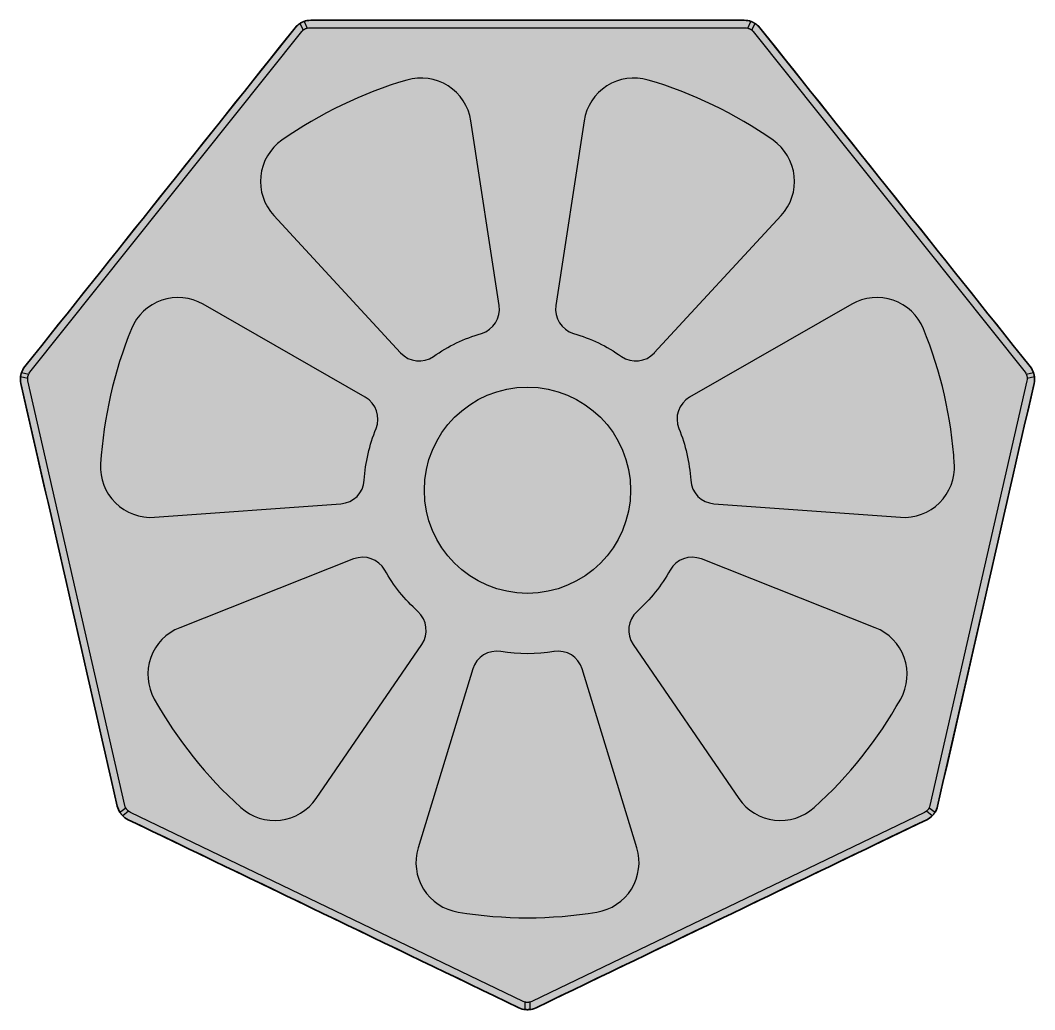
# Model space of a CAD drawing. Header units: millimetres. Extents: x 0 to 635, y -345 to 302.
# Drawn here: x 39.5 to 241.1, y -345.3 to -148.5 of the extents above; entities that cross this region are included whole.
import ezdxf

# ---------------------------------------------------------------- set-up
doc = ezdxf.new("R2010")
doc.units = ezdxf.units.MM
doc.layers.add('Blocks', color=7, linetype='Continuous')
doc.layers.add('Blocks$Fill', color=7, linetype='Continuous', true_color=0xffffff)
doc.layers.add('Blocks$Inner', color=7, linetype='Continuous', lineweight=25, true_color=0x007f00)
doc.layers.add('Blocks$Outline', color=7, linetype='Continuous', lineweight=35, true_color=0xff3f3f)

# ---------------------------------------------------------------- blocks, each defined once
blk = doc.blocks.new('Arcs Shade Top')
at = {"layer": 'Blocks$Fill'}
blk.add_hatch(color=256, dxfattribs=at).paths.add_polyline_path([(245.37, -101.8), (245.35, -101.67), (245.33, -101.56), (245.32, -101.48), (245.3, -101.36), (245.27, -101.25), (245.25, -101.17), (245.21, -101.06), (245.17, -100.93), (245.13, -100.81), (245.1, -100.74), (245.07, -100.68), (245.04, -100.61), (245.01, -100.54), (244.98, -100.47), (244.94, -100.39), (244.9, -100.32), (244.85, -100.24), (244.81, -100.16), (244.76, -100.08), (244.7, -100), (244.65, -99.92), (244.59, -99.84), (244.52, -99.76), (190.81, -32.4), (190.74, -32.32), (190.68, -32.25), (190.61, -32.17), (190.55, -32.1), (190.48, -32.04), (190.41, -31.97), (190.35, -31.91), (190.28, -31.86), (190.22, -31.81), (190.16, -31.75), (190.1, -31.71), (190.04, -31.66), (189.98, -31.62), (189.92, -31.58), (189.81, -31.51), (189.7, -31.44), (189.6, -31.39), (189.52, -31.35), (189.42, -31.29), (189.31, -31.25), (189.24, -31.21), (189.13, -31.17), (189.01, -31.12), (188.88, -31.08), (188.82, -31.06), (188.75, -31.04), (188.67, -31.02), (188.6, -31), (188.52, -30.99), (188.44, -30.97), (188.35, -30.95), (188.27, -30.94), (188.18, -30.93), (188.08, -30.92), (187.99, -30.91), (187.89, -30.9), (187.79, -30.9), (187.68, -30.9), (101.54, -30.9), (101.43, -30.9), (101.33, -30.9), (101.23, -30.91), (101.13, -30.92), (101.04, -30.93), (100.95, -30.94), (100.86, -30.95), (100.78, -30.97), (100.7, -30.99), (100.62, -31), (100.55, -31.02), (100.47, -31.04), (100.4, -31.06), (100.34, -31.08), (100.21, -31.12), (100.09, -31.17), (99.98, -31.21), (99.91, -31.25), (99.8, -31.29), (99.7, -31.35), (99.62, -31.39), (99.52, -31.44), (99.41, -31.51), (99.3, -31.58), (99.24, -31.62), (99.18, -31.66), (99.12, -31.71), (99.06, -31.75), (99, -31.81), (98.93, -31.86), (98.87, -31.91), (98.81, -31.97), (98.74, -32.04), (98.67, -32.1), (98.61, -32.17), (98.54, -32.25), (98.47, -32.32), (98.41, -32.4), (44.7, -99.76), (44.63, -99.84), (44.57, -99.92), (44.51, -100), (44.46, -100.08), (44.41, -100.16), (44.37, -100.24), (44.32, -100.32), (44.28, -100.39), (44.24, -100.47), (44.21, -100.54), (44.18, -100.61), (44.15, -100.68), (44.12, -100.74), (44.09, -100.81), (44.05, -100.93), (44.01, -101.06), (43.97, -101.17), (43.95, -101.25), (43.92, -101.36), (43.9, -101.48), (43.88, -101.56), (43.87, -101.67), (43.85, -101.8), (43.84, -101.93), (43.83, -102), (43.83, -102.07), (43.82, -102.15), (43.82, -102.23), (43.82, -102.31), (43.83, -102.39), (43.83, -102.47), (43.83, -102.56), (43.84, -102.65), (43.85, -102.75), (43.87, -102.84), (43.88, -102.94), (43.9, -103.04), (43.92, -103.14), (63.09, -187.13), (63.12, -187.23), (63.14, -187.33), (63.17, -187.42), (63.2, -187.52), (63.23, -187.6), (63.26, -187.69), (63.3, -187.77), (63.33, -187.85), (63.36, -187.92), (63.4, -188), (63.43, -188.07), (63.47, -188.13), (63.5, -188.2), (63.54, -188.26), (63.61, -188.37), (63.68, -188.48), (63.74, -188.57), (63.79, -188.64), (63.87, -188.73), (63.94, -188.82), (64, -188.89), (64.07, -188.97), (64.16, -189.06), (64.26, -189.16), (64.31, -189.2), (64.36, -189.25), (64.42, -189.3), (64.48, -189.35), (64.54, -189.4), (64.61, -189.45), (64.68, -189.5), (64.75, -189.55), (64.83, -189.6), (64.91, -189.65), (64.99, -189.7), (65.07, -189.75), (65.16, -189.8), (65.26, -189.84), (142.87, -227.22), (142.97, -227.26), (143.06, -227.31), (143.15, -227.34), (143.24, -227.38), (143.33, -227.41), (143.42, -227.44), (143.5, -227.46), (143.58, -227.48), (143.67, -227.5), (143.74, -227.52), (143.82, -227.54), (143.89, -227.55), (143.97, -227.56), (144.03, -227.58), (144.16, -227.59), (144.29, -227.6), (144.41, -227.61), (144.49, -227.61), (144.61, -227.62), (144.73, -227.61), (144.81, -227.61), (144.92, -227.6), (145.05, -227.59), (145.18, -227.58), (145.25, -227.56), (145.33, -227.55), (145.4, -227.54), (145.48, -227.52), (145.55, -227.5), (145.63, -227.48), (145.72, -227.46), (145.8, -227.44), (145.89, -227.41), (145.98, -227.38), (146.07, -227.34), (146.16, -227.31), (146.25, -227.26), (146.34, -227.22), (223.96, -189.84), (224.05, -189.8), (224.14, -189.75), (224.23, -189.7), (224.31, -189.65), (224.39, -189.6), (224.47, -189.55), (224.54, -189.5), (224.61, -189.45), (224.68, -189.4), (224.74, -189.35), (224.8, -189.3), (224.86, -189.25), (224.91, -189.2), (224.96, -189.16), (225.06, -189.06), (225.15, -188.97), (225.22, -188.89), (225.28, -188.82), (225.35, -188.73), (225.42, -188.64), (225.47, -188.57), (225.54, -188.48), (225.61, -188.37), (225.68, -188.26), (225.71, -188.2), (225.75, -188.13), (225.78, -188.07), (225.82, -188), (225.85, -187.92), (225.89, -187.85), (225.92, -187.77), (225.95, -187.69), (225.99, -187.6), (226.02, -187.52), (226.05, -187.42), (226.07, -187.33), (226.1, -187.23), (226.13, -187.13), (245.29, -103.14), (245.32, -103.04), (245.34, -102.94), (245.35, -102.84), (245.36, -102.75), (245.38, -102.65), (245.38, -102.56), (245.39, -102.47), (245.39, -102.39), (245.4, -102.31), (245.4, -102.23), (245.39, -102.15), (245.39, -102.07), (245.39, -102), (245.38, -101.93)], flags=0)
at = {"layer": 'Blocks$Inner'}
for p, q in [((100.05, -32.83), (99.41, -31.51)), ((100.21, -31.12), (100.84, -32.45)), ((187.68, -30.9), (101.54, -30.9)), ((188.38, -32.45), (189.01, -31.12)), ((189.81, -31.51), (189.17, -32.83)), ((98.41, -32.4), (44.7, -99.76)), ((45.72, -100.88), (99.73, -33.15)), ((101.29, -32.4), (187.92, -32.4)), ((189.49, -33.15), (243.5, -100.88)), ((244.52, -99.76), (190.81, -32.4)), ((138.98, -87.61), (133.35, -50.87)), ((155.87, -50.87), (150.24, -87.61)), ((94.19, -69.73), (119.4, -97.03)), ((169.82, -97.03), (195.03, -69.73)), ((112.38, -105.84), (80.14, -87.34)), ((209.07, -87.34), (176.84, -105.84)), ((45.28, -102.12), (43.85, -101.8)), ((44.05, -100.93), (45.48, -101.27)), ((64.61, -187.03), (45.33, -102.57)), ((243.89, -102.57), (224.61, -187.03)), ((243.74, -101.27), (245.17, -100.93)), ((245.37, -101.8), (243.94, -102.12)), ((43.92, -103.14), (63.09, -187.13)), ((226.13, -187.13), (245.29, -103.14)), ((70.47, -129.71), (107.54, -127.03)), ((181.68, -127.03), (218.75, -129.71)), ((110.05, -138.01), (75.49, -151.67)), ((213.73, -151.67), (179.17, -138.01)), ((102.58, -185.65), (123.6, -155)), ((165.62, -155), (186.63, -185.65)), ((133.74, -159.88), (122.88, -195.42)), ((166.34, -195.42), (155.48, -159.88)), ((63.61, -188.37), (64.76, -187.46)), ((224.46, -187.46), (225.61, -188.37)), ((65.31, -188.14), (64.16, -189.06)), ((143.74, -225.97), (65.69, -188.39)), ((223.53, -188.39), (145.48, -225.97)), ((225.06, -189.06), (223.91, -188.14)), ((65.26, -189.84), (142.87, -227.22)), ((146.34, -227.22), (223.96, -189.84)), ((144.16, -227.59), (144.17, -226.12)), ((145.05, -226.12), (145.05, -227.59))]:
    blk.add_line(p, q, dxfattribs=at)
blk.add_circle((144.61, -124.34), 20.5, dxfattribs=at)
for centre, radius, start, end in [((144.61, -124.34), 85, 106.3765, 125.052), ((123.46, -52.38), 10, 8.7143, 106.3765), ((165.76, -52.38), 10, 73.6235, 171.2857), ((144.61, -124.34), 85, 54.948, 73.6235), ((101.54, -62.94), 10, 125.052, 222.7143), ((187.68, -62.94), 10, 317.2857, 54.948), ((75.17, -96.01), 10, 60.1429, 157.8051), ((214.05, -96.01), 10, 22.1949, 119.8571), ((134.04, -88.36), 5, 286.3765, 8.7143), ((155.18, -88.36), 5, 171.2857, 253.6235), ((144.61, -124.34), 85, 157.8051, 176.4806), ((144.61, -124.34), 85, 3.5194, 22.1949), ((123.07, -93.64), 5, 222.7143, 305.052), ((166.15, -93.64), 5, 234.948, 317.2857), ((109.89, -110.18), 5, 337.8051, 60.1429), ((179.33, -110.18), 5, 119.8571, 202.1949), ((69.75, -119.74), 10, 176.4806, 274.1429), ((219.47, -119.74), 10, 265.8571, 3.5194), ((107.18, -122.04), 5, 274.1429, 356.4806), ((182.04, -122.04), 5, 183.5194, 265.8571), ((111.89, -142.66), 5, 29.2337, 111.5714), ((177.33, -142.66), 5, 68.4286, 150.7663), ((119.47, -152.17), 5, 325.5714, 47.9092), ((169.75, -152.17), 5, 132.0908, 214.4286), ((79.16, -160.97), 10, 111.5714, 209.2337), ((210.06, -160.97), 10, 330.7663, 68.4286), ((138.52, -161.34), 5, 80.6623, 163), ((150.69, -161.34), 5, 17, 99.3377), ((144.61, -124.34), 85, 209.2337, 227.9092), ((144.61, -124.34), 85, 312.0908, 330.7663), ((94.34, -180), 10, 227.9092, 325.5714), ((194.88, -180), 10, 214.4286, 312.0908), ((132.44, -198.35), 10, 163, 260.6623), ((156.78, -198.35), 10, 279.3377, 17), ((144.61, -124.34), 85, 260.6623, 279.3377)]:
    blk.add_arc(centre, radius, start, end, dxfattribs=at)
at = {"layer": 'Blocks$Inner', "extrusion": (0, 0, -1)}
for start, end in [(54.948, 73.6235), (106.3765, 125.052), (3.5194, 22.1949), (157.8051, 176.4806), (312.0908, 330.7663), (209.2337, 227.9092), (260.6623, 279.3377)]:
    blk.add_arc((-144.61, -124.34), 32.5, start, end, dxfattribs=at)
at = {"layer": 'Blocks$Inner'}
for points in [[(99.41, -31.51), (99.13, -31.69), (98.76, -31.96), (98.41, -32.4)], [(101.54, -30.9), (100.97, -30.9), (100.53, -31.01), (100.21, -31.12)], [(189.01, -31.12), (188.69, -31.01), (188.25, -30.9), (187.68, -30.9)], [(190.81, -32.4), (190.46, -31.96), (190.09, -31.69), (189.81, -31.51)], [(99.73, -33.15), (99.83, -33.02), (99.94, -32.92), (100.05, -32.83)], [(100.84, -32.45), (100.98, -32.42), (101.13, -32.4), (101.29, -32.4)], [(187.92, -32.4), (188.09, -32.4), (188.24, -32.42), (188.38, -32.45)], [(189.17, -32.83), (189.28, -32.92), (189.39, -33.02), (189.49, -33.15)], [(44.7, -99.76), (44.34, -100.2), (44.16, -100.62), (44.05, -100.93)], [(245.17, -100.93), (245.06, -100.62), (244.88, -100.2), (244.52, -99.76)], [(43.85, -101.8), (43.81, -102.13), (43.8, -102.59), (43.92, -103.14)], [(45.33, -102.57), (45.3, -102.41), (45.28, -102.26), (45.28, -102.12)], [(45.48, -101.27), (45.54, -101.14), (45.62, -101.01), (45.72, -100.88)], [(243.5, -100.88), (243.6, -101.01), (243.68, -101.14), (243.74, -101.27)], [(243.94, -102.12), (243.94, -102.26), (243.92, -102.41), (243.89, -102.57)], [(245.29, -103.14), (245.42, -102.59), (245.41, -102.13), (245.37, -101.8)], [(63.09, -187.13), (63.22, -187.68), (63.43, -188.08), (63.61, -188.37)], [(64.76, -187.46), (64.7, -187.33), (64.65, -187.19), (64.61, -187.03)], [(224.61, -187.03), (224.57, -187.19), (224.52, -187.33), (224.46, -187.46)], [(225.61, -188.37), (225.79, -188.08), (226, -187.68), (226.13, -187.13)], [(64.16, -189.06), (64.4, -189.3), (64.75, -189.6), (65.26, -189.84)], [(65.69, -188.39), (65.55, -188.32), (65.42, -188.23), (65.31, -188.14)], [(223.91, -188.14), (223.8, -188.23), (223.67, -188.32), (223.53, -188.39)], [(223.96, -189.84), (224.47, -189.6), (224.82, -189.3), (225.06, -189.06)], [(142.87, -227.22), (143.38, -227.47), (143.83, -227.55), (144.16, -227.59)], [(144.17, -226.12), (144.03, -226.09), (143.89, -226.04), (143.74, -225.97)], [(145.48, -225.97), (145.33, -226.04), (145.19, -226.09), (145.05, -226.12)], [(145.05, -227.59), (145.39, -227.55), (145.84, -227.47), (146.34, -227.22)]]:
    blk.add_open_spline(points, degree=3, dxfattribs=at)
for points, knots in [([(100.21, -31.12), (100.18, -31.13), (100.15, -31.15), (100.06, -31.18), (100.03, -31.19), (99.96, -31.22), (99.94, -31.23), (99.88, -31.26), (99.84, -31.28), (99.76, -31.31), (99.73, -31.33), (99.67, -31.36), (99.64, -31.37), (99.58, -31.41), (99.55, -31.43), (99.47, -31.47), (99.44, -31.49), (99.41, -31.51)], [625.031821, 625.031821, 625.031821, 625.031821, 625.281821, 625.281821, 625.406821, 625.406821, 625.469321, 625.469321, 625.531821, 625.531821, 625.594321, 625.594321, 625.656821, 625.656821, 625.781821, 625.781821, 626.031821, 626.031821, 626.031821, 626.031821]), ([(189.81, -31.51), (189.78, -31.49), (189.75, -31.47), (189.67, -31.43), (189.64, -31.41), (189.58, -31.38), (189.55, -31.36), (189.49, -31.33), (189.46, -31.31), (189.38, -31.28), (189.34, -31.26), (189.28, -31.23), (189.26, -31.22), (189.19, -31.19), (189.16, -31.18), (189.07, -31.15), (189.04, -31.13), (189.01, -31.12)], [535.884418, 535.884418, 535.884418, 535.884418, 536.134418, 536.134418, 536.259418, 536.259418, 536.321918, 536.321918, 536.384418, 536.384418, 536.446918, 536.446918, 536.509418, 536.509418, 536.634418, 536.634418, 536.884418, 536.884418, 536.884418, 536.884418]), ([(100.05, -32.83), (100.08, -32.81), (100.11, -32.78), (100.19, -32.73), (100.22, -32.71), (100.29, -32.67), (100.31, -32.66), (100.36, -32.63), (100.39, -32.61), (100.49, -32.57), (100.55, -32.54), (100.64, -32.51), (100.67, -32.5), (100.77, -32.47), (100.81, -32.46), (100.84, -32.45)], [538.773866, 538.773866, 538.773866, 538.773866, 539.023866, 539.023866, 539.148866, 539.148866, 539.211366, 539.211366, 539.273866, 539.273866, 539.398866, 539.398866, 539.523866, 539.523866, 539.773866, 539.773866, 539.773866, 539.773866]), ([(188.38, -32.45), (188.41, -32.46), (188.45, -32.47), (188.54, -32.5), (188.58, -32.51), (188.65, -32.53), (188.67, -32.54), (188.73, -32.57), (188.76, -32.58), (188.85, -32.63), (188.91, -32.66), (188.99, -32.71), (189.02, -32.73), (189.1, -32.78), (189.14, -32.81), (189.17, -32.83)], [628.402844, 628.402844, 628.402844, 628.402844, 628.652844, 628.652844, 628.777844, 628.777844, 628.840344, 628.840344, 628.902844, 628.902844, 629.027844, 629.027844, 629.152844, 629.152844, 629.402844, 629.402844, 629.402844, 629.402844]), ([(44.05, -100.93), (44.04, -100.96), (44.02, -101), (44, -101.09), (43.99, -101.12), (43.97, -101.19), (43.96, -101.21), (43.94, -101.28), (43.93, -101.32), (43.91, -101.4), (43.91, -101.44), (43.89, -101.51), (43.89, -101.53), (43.88, -101.61), (43.87, -101.64), (43.86, -101.73), (43.85, -101.77), (43.85, -101.8)], [714.179224, 714.179224, 714.179224, 714.179224, 714.429224, 714.429224, 714.554224, 714.554224, 714.616724, 714.616724, 714.679224, 714.679224, 714.741724, 714.741724, 714.804224, 714.804224, 714.929224, 714.929224, 715.179224, 715.179224, 715.179224, 715.179224]), ([(45.28, -102.12), (45.28, -102.09), (45.28, -102.04), (45.29, -101.95), (45.29, -101.91), (45.31, -101.81), (45.32, -101.75), (45.35, -101.62), (45.37, -101.56), (45.4, -101.46), (45.41, -101.43), (45.44, -101.34), (45.46, -101.3), (45.48, -101.27)], [449.144888, 449.144888, 449.144888, 449.144888, 449.394888, 449.394888, 449.519888, 449.519888, 449.644888, 449.644888, 449.769888, 449.769888, 449.894888, 449.894888, 450.144888, 450.144888, 450.144888, 450.144888]), ([(243.74, -101.27), (243.76, -101.3), (243.77, -101.33), (243.81, -101.43), (243.82, -101.46), (243.85, -101.55), (243.87, -101.61), (243.9, -101.75), (243.91, -101.81), (243.92, -101.91), (243.93, -101.95), (243.94, -102.04), (243.94, -102.09), (243.94, -102.12)], [90.628978, 90.628978, 90.628978, 90.628978, 90.878978, 90.878978, 91.003978, 91.003978, 91.128978, 91.128978, 91.253978, 91.253978, 91.378978, 91.378978, 91.628978, 91.628978, 91.628978, 91.628978]), ([(245.37, -101.8), (245.37, -101.77), (245.36, -101.73), (245.35, -101.64), (245.34, -101.61), (245.33, -101.54), (245.33, -101.51), (245.31, -101.44), (245.3, -101.4), (245.29, -101.32), (245.28, -101.28), (245.26, -101.22), (245.25, -101.19), (245.23, -101.12), (245.22, -101.09), (245.19, -101), (245.18, -100.96), (245.17, -100.93)], [446.737015, 446.737015, 446.737015, 446.737015, 446.987015, 446.987015, 447.112015, 447.112015, 447.174515, 447.174515, 447.237015, 447.237015, 447.299515, 447.299515, 447.362015, 447.362015, 447.487015, 447.487015, 447.737015, 447.737015, 447.737015, 447.737015]), ([(65.31, -188.14), (65.28, -188.12), (65.25, -188.1), (65.18, -188.03), (65.15, -188), (65.1, -187.95), (65.08, -187.93), (65.04, -187.89), (65.02, -187.86), (64.95, -187.78), (64.92, -187.73), (64.86, -187.65), (64.84, -187.61), (64.79, -187.53), (64.77, -187.49), (64.76, -187.46)], [359.515911, 359.515911, 359.515911, 359.515911, 359.765911, 359.765911, 359.890911, 359.890911, 359.953411, 359.953411, 360.015911, 360.015911, 360.140911, 360.140911, 360.265911, 360.265911, 360.515911, 360.515911, 360.515911, 360.515911]), ([(224.46, -187.46), (224.44, -187.49), (224.42, -187.53), (224.38, -187.61), (224.36, -187.64), (224.3, -187.72), (224.27, -187.78), (224.18, -187.88), (224.14, -187.93), (224.07, -188), (224.04, -188.03), (223.97, -188.1), (223.94, -188.12), (223.91, -188.14)], [180.257955, 180.257955, 180.257955, 180.257955, 180.507955, 180.507955, 180.632955, 180.632955, 180.757955, 180.757955, 180.882955, 180.882955, 181.007955, 181.007955, 181.257955, 181.257955, 181.257955, 181.257955]), ([(63.61, -188.37), (63.62, -188.39), (63.65, -188.43), (63.7, -188.5), (63.72, -188.53), (63.76, -188.59), (63.77, -188.61), (63.81, -188.67), (63.84, -188.7), (63.89, -188.77), (63.92, -188.8), (63.96, -188.85), (63.98, -188.87), (64.03, -188.92), (64.05, -188.95), (64.11, -189.02), (64.14, -189.04), (64.16, -189.06)], [803.326627, 803.326627, 803.326627, 803.326627, 803.576627, 803.576627, 803.701627, 803.701627, 803.764127, 803.764127, 803.826627, 803.826627, 803.889127, 803.889127, 803.951627, 803.951627, 804.076627, 804.076627, 804.326627, 804.326627, 804.326627, 804.326627]), ([(225.06, -189.06), (225.08, -189.04), (225.11, -189.02), (225.17, -188.95), (225.19, -188.92), (225.24, -188.87), (225.26, -188.85), (225.3, -188.8), (225.33, -188.77), (225.38, -188.7), (225.4, -188.67), (225.44, -188.61), (225.46, -188.59), (225.5, -188.53), (225.52, -188.5), (225.57, -188.43), (225.59, -188.39), (225.61, -188.37)], [981.621434, 981.621434, 981.621434, 981.621434, 981.871434, 981.871434, 981.996434, 981.996434, 982.058934, 982.058934, 982.121434, 982.121434, 982.183934, 982.183934, 982.246434, 982.246434, 982.371434, 982.371434, 982.621434, 982.621434, 982.621434, 982.621434]), ([(144.16, -227.59), (144.19, -227.6), (144.23, -227.6), (144.32, -227.61), (144.36, -227.61), (144.43, -227.61), (144.46, -227.61), (144.52, -227.62), (144.56, -227.62), (144.65, -227.62), (144.69, -227.62), (144.76, -227.61), (144.79, -227.61), (144.86, -227.61), (144.89, -227.61), (144.98, -227.6), (145.02, -227.6), (145.05, -227.59)], [892.47403, 892.47403, 892.47403, 892.47403, 892.72403, 892.72403, 892.84903, 892.84903, 892.91153, 892.91153, 892.97403, 892.97403, 893.03653, 893.03653, 893.09903, 893.09903, 893.22403, 893.22403, 893.47403, 893.47403, 893.47403, 893.47403]), ([(145.05, -226.12), (145.02, -226.13), (144.97, -226.14), (144.88, -226.15), (144.84, -226.16), (144.77, -226.17), (144.74, -226.17), (144.68, -226.17), (144.65, -226.17), (144.54, -226.17), (144.48, -226.17), (144.38, -226.16), (144.34, -226.15), (144.25, -226.14), (144.2, -226.13), (144.17, -226.12)], [269.886933, 269.886933, 269.886933, 269.886933, 270.136933, 270.136933, 270.261933, 270.261933, 270.324433, 270.324433, 270.386933, 270.386933, 270.511933, 270.511933, 270.636933, 270.636933, 270.886933, 270.886933, 270.886933, 270.886933])]:
    blk.add_open_spline(points, degree=3, knots=knots, dxfattribs=at)
at = {"layer": 'Blocks$Outline'}
blk.add_open_spline([(245.37, -101.8), (245.37, -101.77), (245.36, -101.73), (245.35, -101.64), (245.34, -101.61), (245.33, -101.54), (245.33, -101.51), (245.31, -101.44), (245.3, -101.4), (245.29, -101.32), (245.28, -101.28), (245.26, -101.22), (245.25, -101.19), (245.23, -101.12), (245.22, -101.09), (245.19, -101), (245.18, -100.96), (245.17, -100.93), (245.06, -100.62), (244.88, -100.2), (244.52, -99.76), (226.62, -77.31), (208.71, -54.86), (190.81, -32.4), (190.46, -31.96), (190.09, -31.69), (189.81, -31.51), (189.78, -31.49), (189.75, -31.47), (189.67, -31.43), (189.64, -31.41), (189.58, -31.38), (189.55, -31.36), (189.49, -31.33), (189.46, -31.31), (189.38, -31.28), (189.34, -31.26), (189.28, -31.23), (189.26, -31.22), (189.19, -31.19), (189.16, -31.18), (189.07, -31.15), (189.04, -31.13), (189.01, -31.12), (188.69, -31.01), (188.25, -30.9), (187.68, -30.9), (158.97, -30.9), (130.25, -30.9), (101.54, -30.9), (100.97, -30.9), (100.53, -31.01), (100.21, -31.12), (100.18, -31.13), (100.15, -31.15), (100.06, -31.18), (100.03, -31.19), (99.96, -31.22), (99.94, -31.23), (99.88, -31.26), (99.84, -31.28), (99.76, -31.31), (99.73, -31.33), (99.67, -31.36), (99.64, -31.37), (99.58, -31.41), (99.55, -31.43), (99.47, -31.47), (99.44, -31.49), (99.41, -31.51), (99.13, -31.69), (98.76, -31.96), (98.41, -32.4), (80.5, -54.86), (62.6, -77.31), (44.7, -99.76), (44.34, -100.2), (44.16, -100.62), (44.05, -100.93), (44.04, -100.96), (44.02, -101), (44, -101.09), (43.99, -101.12), (43.97, -101.19), (43.96, -101.21), (43.94, -101.28), (43.93, -101.32), (43.91, -101.4), (43.91, -101.44), (43.89, -101.51), (43.89, -101.53), (43.88, -101.61), (43.87, -101.64), (43.86, -101.73), (43.85, -101.77), (43.85, -101.8), (43.81, -102.13), (43.8, -102.59), (43.92, -103.14), (50.31, -131.14), (56.7, -159.13), (63.09, -187.13), (63.22, -187.68), (63.43, -188.08), (63.61, -188.37), (63.62, -188.39), (63.65, -188.43), (63.7, -188.5), (63.72, -188.53), (63.76, -188.59), (63.77, -188.61), (63.81, -188.67), (63.84, -188.7), (63.89, -188.77), (63.92, -188.8), (63.96, -188.85), (63.98, -188.87), (64.03, -188.92), (64.05, -188.95), (64.11, -189.02), (64.14, -189.04), (64.16, -189.06), (64.4, -189.3), (64.75, -189.6), (65.26, -189.84), (91.13, -202.3), (117, -214.76), (142.87, -227.22), (143.38, -227.47), (143.83, -227.55), (144.16, -227.59), (144.19, -227.6), (144.23, -227.6), (144.32, -227.61), (144.36, -227.61), (144.43, -227.61), (144.46, -227.61), (144.52, -227.62), (144.56, -227.62), (144.65, -227.62), (144.69, -227.62), (144.76, -227.61), (144.79, -227.61), (144.86, -227.61), (144.89, -227.61), (144.98, -227.6), (145.02, -227.6), (145.05, -227.59), (145.39, -227.55), (145.84, -227.47), (146.34, -227.22), (172.22, -214.76), (198.09, -202.3), (223.96, -189.84), (224.47, -189.6), (224.82, -189.3), (225.06, -189.06), (225.08, -189.04), (225.11, -189.02), (225.17, -188.95), (225.19, -188.92), (225.24, -188.87), (225.26, -188.85), (225.3, -188.8), (225.33, -188.77), (225.38, -188.7), (225.4, -188.67), (225.44, -188.61), (225.46, -188.59), (225.5, -188.53), (225.52, -188.5), (225.57, -188.43), (225.59, -188.39), (225.61, -188.37), (225.79, -188.08), (226, -187.68), (226.13, -187.13), (232.52, -159.13), (238.9, -131.14), (245.29, -103.14), (245.42, -102.59), (245.41, -102.13), (245.37, -101.8)], degree=3, knots=[446.737015, 446.737015, 446.737015, 446.737015, 446.987015, 446.987015, 447.112015, 447.112015, 447.174515, 447.174515, 447.237015, 447.237015, 447.299515, 447.299515, 447.362015, 447.362015, 447.487015, 447.487015, 447.737015, 447.737015, 447.737015, 448.737015, 448.737015, 448.737015, 534.884418, 534.884418, 534.884418, 535.884418, 535.884418, 535.884418, 536.134418, 536.134418, 536.259418, 536.259418, 536.321918, 536.321918, 536.384418, 536.384418, 536.446918, 536.446918, 536.509418, 536.509418, 536.634418, 536.634418, 536.884418, 536.884418, 536.884418, 537.884418, 537.884418, 537.884418, 624.031821, 624.031821, 624.031821, 625.031821, 625.031821, 625.031821, 625.281821, 625.281821, 625.406821, 625.406821, 625.469321, 625.469321, 625.531821, 625.531821, 625.594321, 625.594321, 625.656821, 625.656821, 625.781821, 625.781821, 626.031821, 626.031821, 626.031821, 627.031821, 627.031821, 627.031821, 713.179224, 713.179224, 713.179224, 714.179224, 714.179224, 714.179224, 714.429224, 714.429224, 714.554224, 714.554224, 714.616724, 714.616724, 714.679224, 714.679224, 714.741724, 714.741724, 714.804224, 714.804224, 714.929224, 714.929224, 715.179224, 715.179224, 715.179224, 716.179224, 716.179224, 716.179224, 802.326627, 802.326627, 802.326627, 803.326627, 803.326627, 803.326627, 803.576627, 803.576627, 803.701627, 803.701627, 803.764127, 803.764127, 803.826627, 803.826627, 803.889127, 803.889127, 803.951627, 803.951627, 804.076627, 804.076627, 804.326627, 804.326627, 804.326627, 805.326627, 805.326627, 805.326627, 891.47403, 891.47403, 891.47403, 892.47403, 892.47403, 892.47403, 892.72403, 892.72403, 892.84903, 892.84903, 892.91153, 892.91153, 892.97403, 892.97403, 893.03653, 893.03653, 893.09903, 893.09903, 893.22403, 893.22403, 893.47403, 893.47403, 893.47403, 894.47403, 894.47403, 894.47403, 980.621434, 980.621434, 980.621434, 981.621434, 981.621434, 981.621434, 981.871434, 981.871434, 981.996434, 981.996434, 982.058934, 982.058934, 982.121434, 982.121434, 982.183934, 982.183934, 982.246434, 982.246434, 982.371434, 982.371434, 982.621434, 982.621434, 982.621434, 983.621434, 983.621434, 983.621434, 1069.768837, 1069.768837, 1069.768837, 1070.768837, 1070.768837, 1070.768837, 1070.768837], dxfattribs=at)

msp = doc.modelspace()

# ---------------------------------------------------------------- block references
at = {"layer": 'Blocks'}
msp.add_blockref('Arcs Shade Top', (-4.31, -117.64), dxfattribs=at)

doc.saveas('drawing.dxf')
